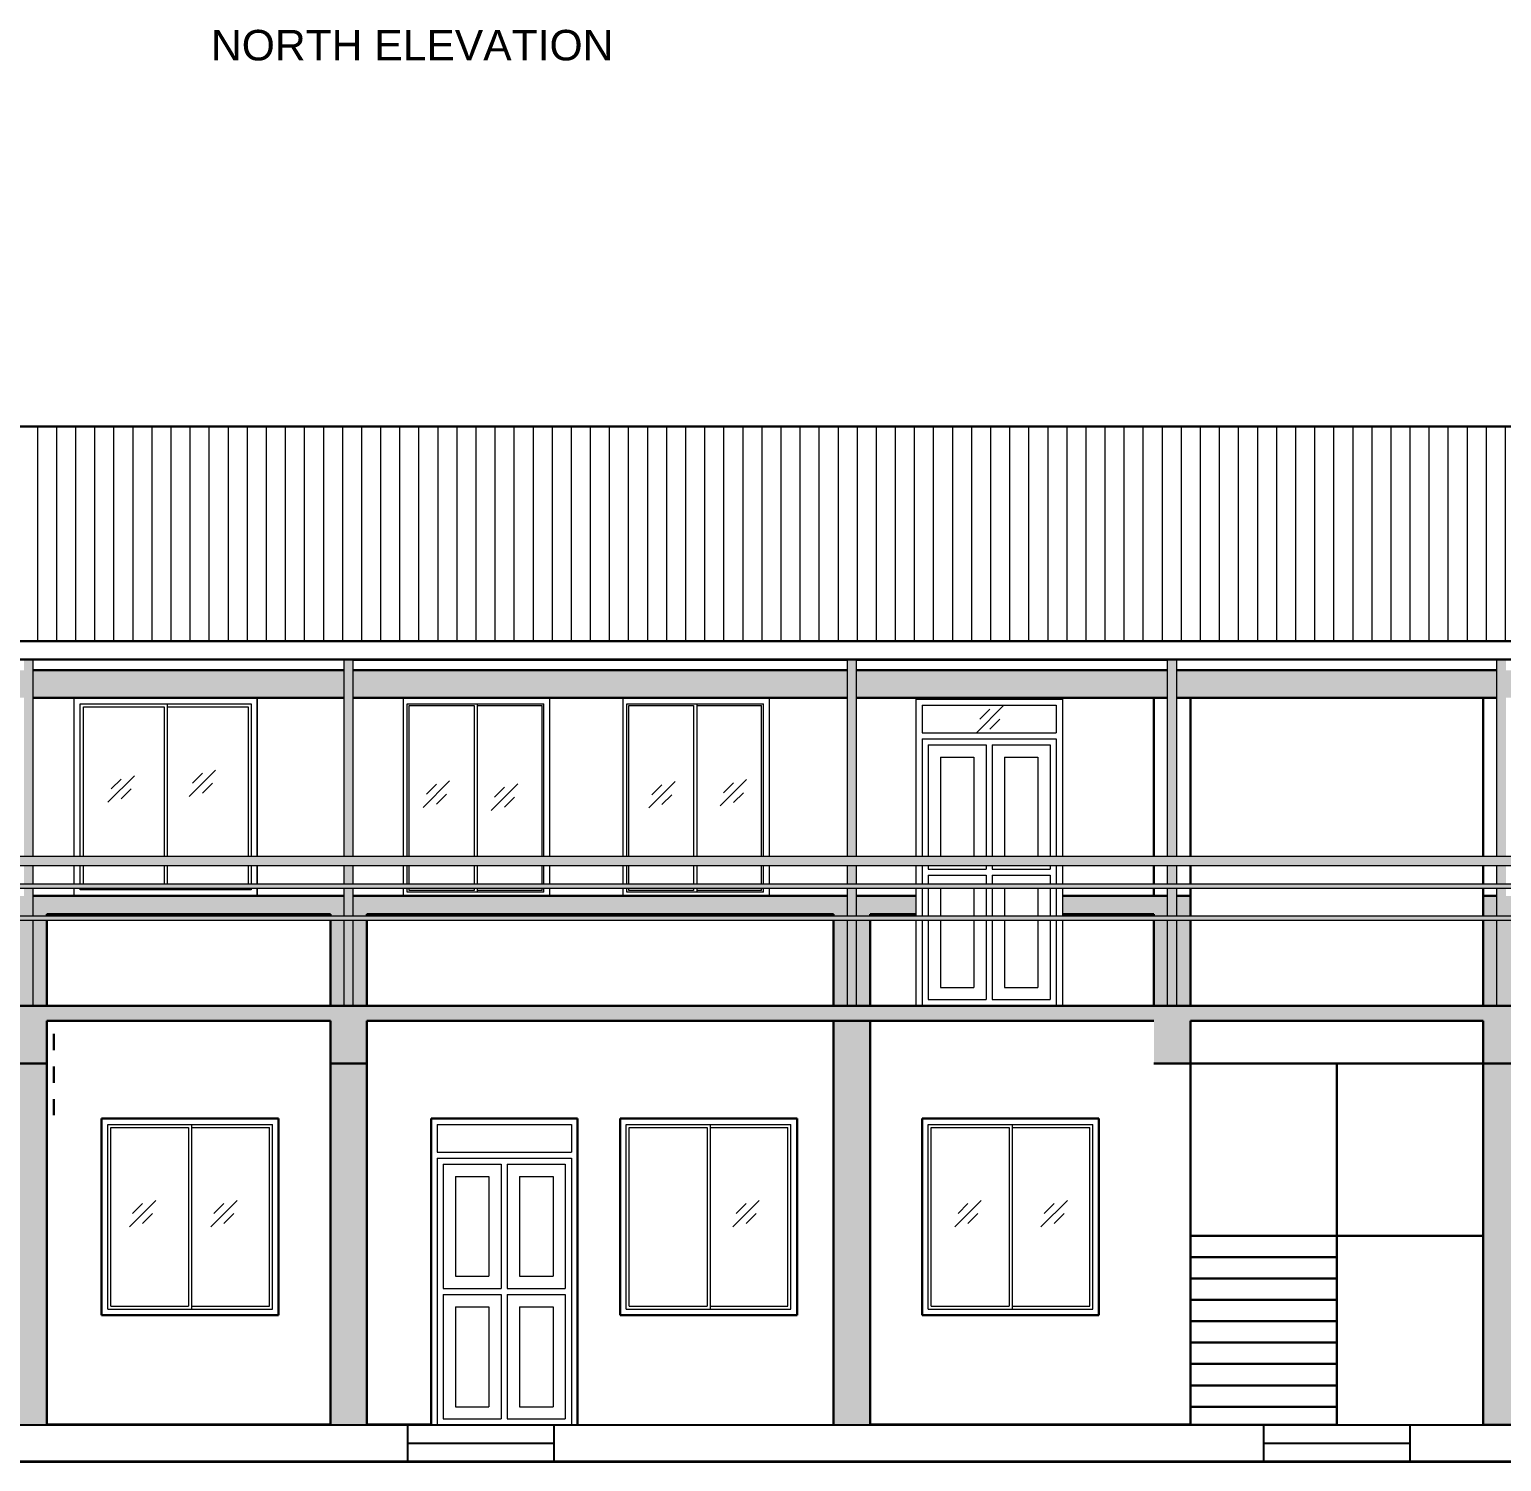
# Model space of a CAD drawing. Header units: inches. Extents: x -6800 to 96653, y -25814 to 17379.
# Drawn here: x 79226.9 to 79709.5, y -17416.8 to -16947.2 of the extents above; entities that cross this region are included whole.
import ezdxf

# ---------------------------------------------------------------- set-up
doc = ezdxf.new("R2010")
doc.units = ezdxf.units.IN
doc.header["$MEASUREMENT"] = 0
for name, color, linetype, lineweight in [('dimension', 50, 'Continuous', 20), ('Door ele', 20, 'Continuous', 15), ('ele front', 30, 'Continuous', 30), ('Ground level', 210, 'Continuous', 35), ('Opening elevation', 130, 'Continuous', 9), ('railing', 50, 'Continuous', 13), ('text', 31, 'Continuous', 13), ('Wall', 90, 'Continuous', 30), ('Win ele', 211, 'Continuous', 15)]:
    doc.layers.add(name, color=color, linetype=linetype, lineweight=lineweight)
doc.styles.get("Standard").update_dxf_attribs({"font": 'arial.ttf'})

msp = doc.modelspace()

# ---------------------------------------------------------------- hatches: boundary and pattern name
at = {"layer": 'dimension', "transparency": 33554651}
h = msp.add_hatch(dxfattribs=at)
h.set_pattern_fill('ANSI31', color=256, scale=50, angle=45)
h.set_pattern_definition([(90, (47210.82, -13169.43), (-6.25, 0), [])])
h.paths.add_polyline_path([(79703.53, -17147.83), (80063.53, -17147.83), (80081.53, -17147.83), (80081.53, -17077.42), (78818.53, -17077.42), (78818.53, -17147.83), (78836.53, -17147.83)])
at = {"layer": 'Win ele', "transparency": 33554559}
h = msp.add_hatch(color=5, dxfattribs=at)
h.dxf.hatch_style = 1
h.paths.add_polyline_path([(78886.03, -17221.33), (78883.03, -17221.33), (78883.03, -17227.33), (78886.03, -17227.33)])
h.paths.add_polyline_path([(78886.03, -17228.83), (78883.03, -17228.83), (78883.03, -17237.83), (78886.03, -17237.83)])
h.paths.add_polyline_path([(78886.03, -17239.33), (78883.03, -17239.33), (78883.03, -17267.33), (78886.03, -17267.33)])
h.paths.add_polyline_path([(79012.03, -17153.83), (79009.03, -17153.83), (79009.03, -17218.33), (79012.03, -17218.33)])
h.paths.add_polyline_path([(79012.03, -17239.33), (79009.03, -17239.33), (79009.03, -17267.33), (79012.03, -17267.33)])
h.paths.add_polyline_path([(79012.03, -17228.83), (79009.03, -17228.83), (79009.03, -17237.83), (79012.03, -17237.83)])
h.paths.add_polyline_path([(79012.03, -17221.33), (79009.03, -17221.33), (79009.03, -17227.33), (79012.03, -17227.33)])
h.paths.add_polyline_path([(79120.03, -17153.83), (79117.03, -17153.83), (79117.03, -17218.33), (79120.03, -17218.33)])
h.paths.add_polyline_path([(79120.03, -17228.83), (79117.03, -17228.83), (79117.03, -17237.83), (79120.03, -17237.83)])
h.paths.add_polyline_path([(79120.03, -17221.33), (79117.03, -17221.33), (79117.03, -17227.33), (79120.03, -17227.33)])
h.paths.add_polyline_path([(79120.03, -17239.33), (79117.03, -17239.33), (79117.03, -17267.33), (79120.03, -17267.33)])
h.paths.add_polyline_path([(79228.03, -17153.83), (79225.03, -17153.83), (79225.03, -17218.33), (79228.03, -17218.33)])
h.paths.add_polyline_path([(79228.03, -17221.33), (79225.03, -17221.33), (79225.03, -17227.33), (79228.03, -17227.33)])
h.paths.add_polyline_path([(79228.03, -17228.83), (79225.03, -17228.83), (79225.03, -17237.83), (79228.03, -17237.83)])
h.paths.add_polyline_path([(79228.03, -17239.33), (79225.03, -17239.33), (79225.03, -17267.33), (79228.03, -17267.33)])
h.paths.add_polyline_path([(79333.03, -17239.33), (79330.03, -17239.33), (79330.03, -17267.33), (79333.03, -17267.33)])
h.paths.add_polyline_path([(79333.03, -17228.83), (79330.03, -17228.83), (79330.03, -17237.83), (79333.03, -17237.83)])
h.paths.add_polyline_path([(79333.03, -17221.33), (79330.03, -17221.33), (79330.03, -17227.33), (79333.03, -17227.33)])
h.paths.add_polyline_path([(79333.03, -17153.83), (79330.03, -17153.83), (79330.03, -17218.33), (79333.03, -17218.33)])
h.paths.add_polyline_path([(79498.03, -17153.83), (79495.03, -17153.83), (79495.03, -17218.33), (79498.03, -17218.33)])
h.paths.add_polyline_path([(79498.03, -17221.33), (79495.03, -17221.33), (79495.03, -17227.33), (79498.03, -17227.33)])
h.paths.add_polyline_path([(79498.03, -17228.83), (79495.03, -17228.83), (79495.03, -17237.83), (79498.03, -17237.83)])
h.paths.add_polyline_path([(79498.03, -17239.33), (79495.03, -17239.33), (79495.03, -17267.33), (79498.03, -17267.33)])
h.paths.add_polyline_path([(79603.03, -17153.83), (79600.03, -17153.83), (79600.03, -17218.33), (79603.03, -17218.33)])
h.paths.add_polyline_path([(79603.03, -17221.33), (79600.03, -17221.33), (79600.03, -17227.33), (79603.03, -17227.33)])
h.paths.add_polyline_path([(79603.03, -17239.33), (79600.03, -17239.33), (79600.03, -17267.33), (79603.03, -17267.33)])
h.paths.add_polyline_path([(79711.03, -17153.83), (79708.03, -17153.83), (79708.03, -17218.33), (79711.03, -17218.33)])
h.paths.add_polyline_path([(79711.03, -17221.33), (79708.03, -17221.33), (79708.03, -17227.33), (79711.03, -17227.33)])
h.paths.add_polyline_path([(79711.03, -17228.83), (79708.03, -17228.83), (79708.03, -17237.83), (79711.03, -17237.83)])
h.paths.add_polyline_path([(79711.03, -17239.33), (79708.03, -17239.33), (79708.03, -17267.33), (79711.03, -17267.33)])
h.paths.add_polyline_path([(79864.03, -17153.83), (79861.03, -17153.83), (79861.03, -17218.33), (79864.03, -17218.33)])
h.paths.add_polyline_path([(79864.03, -17221.33), (79861.03, -17221.33), (79861.03, -17227.33), (79864.03, -17227.33)])
h.paths.add_polyline_path([(79864.03, -17228.83), (79861.03, -17228.83), (79861.03, -17237.83), (79864.03, -17237.83)])
h.paths.add_polyline_path([(79864.03, -17239.33), (79861.03, -17239.33), (79861.03, -17267.33), (79864.03, -17267.33)])
h.paths.add_polyline_path([(80017.03, -17153.83), (80014.03, -17153.83), (80014.03, -17218.33), (80017.03, -17218.33)])
h.paths.add_polyline_path([(80017.03, -17221.33), (80014.03, -17221.33), (80014.03, -17227.33), (80017.03, -17227.33)])
h.paths.add_polyline_path([(80017.03, -17228.83), (80014.03, -17228.83), (80014.03, -17237.83), (80017.03, -17237.83)])
h.paths.add_polyline_path([(80017.03, -17239.33), (80014.03, -17239.33), (80014.03, -17267.33), (80017.03, -17267.33)])
h.paths.add_polyline_path([(80063.53, -17218.33), (78836.53, -17218.33), (78836.53, -17221.33), (80063.53, -17221.33)])
h.paths.add_polyline_path([(80063.53, -17227.33), (78836.53, -17227.33), (78836.53, -17228.83), (80063.53, -17228.83)])
h = msp.add_hatch(color=256, dxfattribs=at)
h.dxf.hatch_style = 1
h.paths.add_polyline_path([(79495.03, -17231.33), (79333.03, -17231.33), (79333.03, -17237.83), (79337.53, -17237.83), (79337.53, -17237.33), (79490.53, -17237.33), (79490.53, -17237.83), (79495.03, -17237.83)])
h.paths.add_polyline_path([(79330.03, -17231.33), (79228.03, -17231.33), (79228.03, -17237.83), (79232.53, -17237.83), (79232.53, -17237.33), (79325.53, -17237.33), (79325.53, -17237.83), (79330.03, -17237.83)])
h.paths.add_polyline_path([(79225.03, -17231.33), (79193.53, -17231.33), (79193.53, -17237.33), (79220.53, -17237.33), (79220.53, -17237.83), (79225.03, -17237.83)])
h.paths.add_polyline_path([(79145.53, -17231.33), (79120.03, -17231.33), (79120.03, -17237.83), (79124.53, -17237.83), (79124.53, -17237.33), (79145.53, -17237.33)])
h.paths.add_polyline_path([(79117.03, -17231.33), (79012.03, -17231.33), (79012.03, -17237.83), (79016.53, -17237.83), (79016.53, -17237.33), (79112.53, -17237.33), (79112.53, -17237.83), (79117.03, -17237.83)])
h.paths.add_polyline_path([(79009.03, -17231.33), (78886.03, -17231.33), (78886.03, -17237.83), (78890.53, -17237.83), (78890.53, -17237.33), (79004.53, -17237.33), (79004.53, -17237.83), (79009.03, -17237.83)])
h.paths.add_polyline_path([(78883.03, -17231.33), (78878.53, -17231.33), (78878.53, -17237.83), (78883.03, -17237.83)])
h.paths.add_polyline_path([(78890.53, -17239.33), (78886.03, -17239.33), (78886.03, -17267.33), (78890.53, -17267.33)])
h.paths.add_polyline_path([(78883.03, -17239.33), (78878.53, -17239.33), (78878.53, -17267.33), (78883.03, -17267.33)])
h.paths.add_polyline_path([(79009.03, -17239.33), (79004.53, -17239.33), (79004.53, -17267.33), (79009.03, -17267.33)])
h.paths.add_polyline_path([(79016.53, -17239.33), (79012.03, -17239.33), (79012.03, -17267.33), (79016.53, -17267.33)])
h.paths.add_polyline_path([(79124.53, -17239.33), (79120.03, -17239.33), (79120.03, -17267.33), (79124.53, -17267.33)])
h.paths.add_polyline_path([(79117.03, -17239.33), (79112.53, -17239.33), (79112.53, -17267.33), (79117.03, -17267.33)])
h.paths.add_polyline_path([(79225.03, -17239.33), (79220.53, -17239.33), (79220.53, -17267.33), (79225.03, -17267.33)])
h.paths.add_polyline_path([(79232.53, -17239.33), (79228.03, -17239.33), (79228.03, -17267.33), (79232.53, -17267.33)])
h.paths.add_polyline_path([(79337.53, -17239.33), (79333.03, -17239.33), (79333.03, -17267.33), (79337.53, -17267.33)])
h.paths.add_polyline_path([(79330.03, -17239.33), (79325.53, -17239.33), (79325.53, -17267.33), (79330.03, -17267.33)])
h.paths.add_polyline_path([(79337.53, -17272.33), (79595.53, -17272.33), (79595.53, -17286.33), (79607.53, -17286.33), (79607.53, -17272.33), (79703.53, -17272.33), (79703.53, -17286.33), (79715.53, -17286.33), (79715.53, -17272.33), (79856.53, -17272.33), (79856.53, -17286.33), (79868.53, -17286.33), (79868.53, -17272.33), (80009.53, -17272.33), (80009.53, -17286.33), (80021.53, -17286.33), (80021.53, -17272.33), (80063.53, -17272.33), (80063.53, -17267.33), (78836.53, -17267.33), (78836.53, -17272.33), (78878.53, -17272.33), (78878.53, -17286.33), (78890.53, -17286.33), (78890.53, -17272.33), (79004.53, -17272.33), (79004.53, -17286.33), (79016.53, -17286.33), (79016.53, -17272.33), (79112.53, -17272.33), (79112.53, -17286.33), (79124.53, -17286.33), (79124.53, -17272.33), (79220.53, -17272.33), (79220.53, -17286.33), (79232.53, -17286.33), (79232.53, -17272.33), (79325.53, -17272.33), (79325.53, -17286.33), (79337.53, -17286.33)])
h.paths.add_polyline_path([(79225.03, -17157.33), (79120.03, -17157.33), (79120.03, -17166.33), (79225.03, -17166.33)])
h.paths.add_polyline_path([(79330.03, -17157.33), (79228.03, -17157.33), (79228.03, -17166.33), (79330.03, -17166.33)])
h.paths.add_polyline_path([(79117.03, -17157.33), (79012.03, -17157.33), (79012.03, -17166.33), (79117.03, -17166.33)])
h.paths.add_polyline_path([(79009.03, -17157.33), (78917.53, -17157.33), (78886.03, -17157.33), (78886.03, -17166.33), (79009.03, -17166.33)])
h.paths.add_polyline_path([(78883.03, -17157.33), (78878.53, -17157.33), (78878.53, -17160.33), (78836.53, -17160.33), (78836.53, -17166.33), (78883.03, -17166.33)])
h.paths.add_polyline_path([(79495.03, -17157.33), (79333.03, -17157.33), (79333.03, -17166.33), (79495.03, -17166.33)])
h.paths.add_polyline_path([(79600.03, -17157.33), (79498.03, -17157.33), (79498.03, -17166.33), (79600.03, -17166.33)])
h.paths.add_polyline_path([(79708.03, -17157.33), (79603.03, -17157.33), (79603.03, -17166.33), (79708.03, -17166.33)])
h.paths.add_polyline_path([(79861.03, -17157.33), (79711.03, -17157.33), (79711.03, -17166.33), (79861.03, -17166.33)])
h.paths.add_polyline_path([(80014.03, -17157.33), (79864.03, -17157.33), (79864.03, -17166.33), (80014.03, -17166.33)])
h.paths.add_polyline_path([(80063.53, -17157.33), (80017.03, -17157.33), (80017.03, -17166.33), (80063.53, -17166.33)])
h.paths.add_polyline_path([(80063.53, -17231.33), (80017.03, -17231.33), (80017.03, -17237.83), (80021.53, -17237.83), (80021.53, -17237.33), (80063.53, -17237.33)])
h.paths.add_polyline_path([(80021.53, -17239.33), (80017.03, -17239.33), (80017.03, -17267.33), (80021.53, -17267.33)])
h.paths.add_polyline_path([(80014.03, -17239.33), (80009.53, -17239.33), (80009.53, -17267.33), (80014.03, -17267.33)])
h.paths.add_polyline_path([(80014.03, -17231.33), (79864.03, -17231.33), (79864.03, -17237.83), (79868.53, -17237.83), (79868.53, -17237.33), (80009.53, -17237.33), (80009.53, -17237.83), (80014.03, -17237.83)])
h.paths.add_polyline_path([(79861.03, -17231.33), (79793.53, -17231.33), (79793.53, -17237.33), (79856.53, -17237.33), (79856.53, -17237.83), (79861.03, -17237.83)])
h.paths.add_polyline_path([(79868.53, -17239.33), (79864.03, -17239.33), (79864.03, -17267.33), (79868.53, -17267.33)])
h.paths.add_polyline_path([(79861.03, -17239.33), (79856.53, -17239.33), (79856.53, -17267.33), (79861.03, -17267.33)])
h.paths.add_polyline_path([(79715.53, -17239.33), (79711.03, -17239.33), (79711.03, -17267.33), (79715.53, -17267.33)])
h.paths.add_polyline_path([(79708.03, -17239.33), (79703.53, -17239.33), (79703.53, -17267.33), (79708.03, -17267.33)])
h.paths.add_polyline_path([(79708.03, -17231.33), (79703.53, -17231.33), (79703.53, -17237.83), (79708.03, -17237.83)])
h.paths.add_polyline_path([(79745.53, -17231.33), (79711.03, -17231.33), (79711.03, -17237.83), (79715.53, -17237.83), (79715.53, -17237.33), (79745.53, -17237.33)])
h.paths.add_polyline_path([(79607.53, -17239.33), (79603.03, -17239.33), (79603.03, -17267.33), (79607.53, -17267.33)])
h.paths.add_polyline_path([(79607.53, -17231.33), (79603.03, -17231.33), (79603.03, -17237.83), (79607.53, -17237.83)])
h.paths.add_polyline_path([(79600.03, -17231.33), (79565.53, -17231.33), (79565.53, -17237.33), (79595.53, -17237.33), (79595.53, -17237.83), (79600.03, -17237.83)])
h.paths.add_polyline_path([(79600.03, -17239.33), (79595.53, -17239.33), (79595.53, -17267.33), (79600.03, -17267.33)])
h.paths.add_polyline_path([(79517.53, -17231.33), (79498.03, -17231.33), (79498.03, -17237.83), (79502.53, -17237.83), (79502.53, -17237.33), (79517.53, -17237.33)])
h.paths.add_polyline_path([(79495.03, -17239.33), (79490.53, -17239.33), (79490.53, -17267.33), (79495.03, -17267.33)])
h.paths.add_polyline_path([(79502.53, -17239.33), (79498.03, -17239.33), (79498.03, -17267.33), (79502.53, -17267.33)])
h.paths.add_polyline_path([(79502.53, -17272.33), (79490.53, -17272.33), (79490.53, -17404.83), (79502.53, -17404.83)])
h.paths.add_polyline_path([(79337.53, -17286.33), (79325.53, -17286.33), (79325.53, -17404.83), (79337.53, -17404.83)])
h.paths.add_polyline_path([(79232.53, -17286.33), (79220.53, -17286.33), (79220.53, -17404.83), (79232.53, -17404.83)])
h.paths.add_polyline_path([(79124.53, -17286.33), (79112.53, -17286.33), (79112.53, -17404.83), (79124.53, -17404.83)])
h.paths.add_polyline_path([(79016.53, -17286.33), (79004.53, -17286.33), (79004.53, -17298.33), (78890.53, -17298.33), (78890.53, -17304.33), (78891.95, -17304.33), (79002.96, -17304.33), (79004.39, -17304.33), (79004.39, -17305.75), (79004.39, -17358.57), (79004.39, -17403.49), (79004.39, -17404.83), (79016.53, -17404.83)])
h.paths.add_polyline_path([(78890.53, -17286.33), (78878.53, -17286.33), (78878.53, -17404.83), (78890.53, -17404.83)])
h.paths.add_polyline_path([(79715.53, -17286.33), (79703.53, -17286.33), (79703.53, -17404.83), (79715.53, -17404.83)])
h.paths.add_polyline_path([(79868.53, -17286.33), (79856.53, -17286.33), (79856.53, -17416.83), (79868.53, -17416.83)])
h.paths.add_polyline_path([(80021.53, -17286.33), (80009.53, -17286.33), (80009.53, -17416.83), (80021.53, -17416.83)])
h.paths.add_polyline_path([(78878.53, -17239.33), (78836.53, -17239.33), (78836.53, -17242.33), (78878.53, -17242.33)])
h.paths.add_polyline_path([(78878.53, -17236.33), (78836.53, -17236.33), (78836.53, -17237.83), (78878.53, -17237.83)])
h = msp.add_hatch(color=5, dxfattribs=at)
h.dxf.hatch_style = 1
h.paths.add_polyline_path([(79600.03, -17237.83), (79603.03, -17237.83), (79603.03, -17228.83), (79600.03, -17228.83)])
h = msp.add_hatch(color=5, dxfattribs=at)
h.dxf.hatch_style = 1
h.paths.add_polyline_path([(80063.53, -17237.83), (78836.53, -17237.83), (78836.53, -17239.33), (80063.53, -17239.33)])

# ---------------------------------------------------------------- linework, layer by layer
at = {"transparency": 33554687}
for p, q in [((78825.53, -17404.83), (79703.53, -17404.83)), ((79350.93, -17416.83), (79350.93, -17404.83)), ((79398.93, -17416.83), (79398.93, -17404.83)), ((79631.53, -17416.83), (79631.53, -17404.83)), ((79679.53, -17416.83), (79679.53, -17404.83)), ((79350.93, -17410.83), (79398.93, -17410.83)), ((79631.53, -17410.83), (79679.53, -17410.83))]:
    msp.add_line(p, q, dxfattribs=at)
at = {"layer": 'Door ele', "transparency": 33554651}
for p, q in [((79250.53, -17368.83), (79250.53, -17304.33)), ((79250.53, -17304.33), (79308.53, -17304.33)), ((79308.53, -17368.83), (79308.53, -17304.33)), ((79358.53, -17304.33), (79358.53, -17404.83)), ((79358.53, -17304.33), (79406.53, -17304.33)), ((79406.53, -17304.33), (79406.53, -17404.83)), ((79420.53, -17368.83), (79420.53, -17304.33)), ((79420.53, -17304.33), (79478.53, -17304.33)), ((79478.53, -17368.83), (79478.53, -17304.33)), ((79519.53, -17368.83), (79519.53, -17304.33)), ((79519.53, -17304.33), (79577.53, -17304.33)), ((79577.53, -17368.83), (79577.53, -17304.33)), ((79250.53, -17368.83), (79308.53, -17368.83)), ((79422.53, -17366.83), (79476.53, -17366.83)), ((79519.53, -17368.83), (79577.53, -17368.83)), ((79358.53, -17404.83), (79406.53, -17404.83))]:
    msp.add_line(p, q, dxfattribs=at)
at = {"layer": 'ele front', "transparency": 33554687}
msp.add_line((78818.53, -17077.42), (80081.53, -17077.42), dxfattribs=at)
at = {"layer": 'ele front', "transparency": 33554651}
for p, q in [((78836.53, -17147.83), (79703.53, -17147.83)), ((79703.53, -17147.83), (80063.53, -17147.83)), ((78836.53, -17153.83), (79703.53, -17153.83)), ((79703.53, -17153.83), (80063.53, -17153.83)), ((79228.03, -17157.33), (79330.03, -17157.33)), ((79333.03, -17157.33), (79495.03, -17157.33)), ((79498.03, -17157.33), (79600.03, -17157.33)), ((79603.03, -17157.33), (79708.03, -17157.33)), ((79228.03, -17166.33), (79330.03, -17166.33)), ((79333.03, -17166.33), (79495.03, -17166.33)), ((79498.03, -17166.33), (79600.03, -17166.33)), ((79595.53, -17218.33), (79595.53, -17166.33)), ((79603.03, -17166.33), (79708.03, -17166.33)), ((79607.53, -17218.33), (79607.53, -17166.33)), ((79703.53, -17218.33), (79703.53, -17166.33)), ((79595.53, -17227.33), (79595.53, -17221.33)), ((79607.53, -17227.33), (79607.53, -17221.33)), ((79703.53, -17227.33), (79703.53, -17221.33)), ((79228.03, -17231.33), (79330.03, -17231.33)), ((79333.03, -17231.33), (79495.03, -17231.33)), ((79498.03, -17231.33), (79517.53, -17231.33)), ((79565.53, -17231.33), (79600.03, -17231.33)), ((79595.53, -17231.33), (79595.53, -17228.83)), ((79603.03, -17231.33), (79607.53, -17231.33)), ((79607.53, -17237.83), (79607.53, -17228.83)), ((79703.53, -17231.33), (79703.53, -17228.83)), ((79703.53, -17231.33), (79708.03, -17231.33)), ((79703.53, -17231.33), (79703.53, -17237.83)), ((79232.53, -17237.33), (79325.53, -17237.33)), ((79232.53, -17237.33), (79232.53, -17237.83)), ((79232.53, -17239.33), (79232.53, -17267.33)), ((79325.53, -17237.33), (79325.53, -17237.83)), ((79325.53, -17239.33), (79325.53, -17267.33)), ((79337.53, -17237.33), (79490.53, -17237.33)), ((79337.53, -17237.33), (79337.53, -17237.83)), ((79337.53, -17239.33), (79337.53, -17267.33)), ((79490.53, -17237.33), (79490.53, -17237.83)), ((79490.53, -17239.33), (79490.53, -17267.33)), ((79502.53, -17237.33), (79517.53, -17237.33)), ((79502.53, -17237.33), (79502.53, -17237.83)), ((79502.53, -17239.33), (79502.53, -17267.33)), ((79565.53, -17237.33), (79595.53, -17237.33)), ((79595.53, -17237.33), (79595.53, -17237.83)), ((79595.53, -17239.33), (79595.53, -17267.33)), ((79607.53, -17267.33), (79607.53, -17239.33)), ((79703.53, -17239.33), (79703.53, -17267.33)), ((78836.53, -17267.33), (80063.53, -17267.33)), ((79232.53, -17272.33), (79325.53, -17272.33)), ((79232.53, -17272.33), (79232.53, -17404.83)), ((79325.53, -17272.33), (79325.53, -17404.83)), ((79337.53, -17272.33), (79595.53, -17272.33)), ((79337.53, -17272.33), (79337.53, -17404.83)), ((79490.53, -17272.33), (79490.53, -17404.83)), ((79502.53, -17272.33), (79502.53, -17404.83)), ((79607.53, -17272.33), (79607.53, -17404.83)), ((79607.53, -17272.33), (79703.53, -17272.33)), ((79703.53, -17272.33), (79703.53, -17404.83)), ((79220.53, -17286.33), (79232.53, -17286.33)), ((79325.53, -17286.33), (79337.53, -17286.33)), ((79595.53, -17286.33), (80063.53, -17286.33)), ((79655.53, -17404.83), (79655.53, -17286.33)), ((79250.53, -17368.83), (79250.53, -17304.33)), ((79250.53, -17304.33), (79308.53, -17304.33)), ((79308.53, -17368.83), (79308.53, -17304.33)), ((79358.53, -17304.33), (79358.53, -17404.83)), ((79358.53, -17304.33), (79406.53, -17304.33)), ((79406.53, -17304.33), (79406.53, -17404.83)), ((79420.53, -17368.83), (79420.53, -17304.33)), ((79420.53, -17304.33), (79478.53, -17304.33)), ((79478.53, -17368.83), (79478.53, -17304.33)), ((79519.53, -17368.83), (79519.53, -17304.33)), ((79519.53, -17304.33), (79577.53, -17304.33)), ((79577.53, -17304.33), (79577.53, -17368.83)), ((79607.53, -17342.83), (79655.53, -17342.83)), ((79655.53, -17342.83), (79703.53, -17342.83)), ((79607.53, -17349.83), (79655.53, -17349.83)), ((79607.53, -17356.83), (79655.53, -17356.83)), ((79607.53, -17363.83), (79655.53, -17363.83)), ((79250.53, -17368.83), (79308.53, -17368.83)), ((79420.53, -17368.83), (79478.53, -17368.83)), ((79519.53, -17368.83), (79577.53, -17368.83)), ((79607.53, -17370.83), (79655.53, -17370.83)), ((79607.53, -17377.83), (79655.53, -17377.83)), ((79607.53, -17384.83), (79655.53, -17384.83)), ((79607.53, -17391.83), (79655.53, -17391.83)), ((79607.53, -17398.83), (79655.53, -17398.83)), ((79607.53, -17404.83), (79655.53, -17404.83)), ((79703.53, -17404.83), (79715.53, -17404.83))]:
    msp.add_line(p, q, dxfattribs=at)
at = {"layer": 'Ground level', "transparency": 33554651}
msp.add_line((78721.83, -17416.83), (80128.61, -17416.83), dxfattribs=at)
at = {"layer": 'Opening elevation', "lineweight": 5, "transparency": 33554526}
for p, q in [((79537.45, -17177.72), (79546.12, -17169.05)), ((79538.52, -17173.38), (79541.79, -17170.12)), ((79541.79, -17176.65), (79545.06, -17173.38)), ((79252.6, -17200.6), (79261.27, -17191.93)), ((79279.24, -17198.72), (79287.91, -17190.05)), ((79280.31, -17194.39), (79283.58, -17191.12)), ((79253.67, -17196.27), (79256.93, -17193)), ((79256.93, -17199.53), (79260.2, -17196.27)), ((79283.58, -17197.66), (79286.85, -17194.39)), ((79355.94, -17202.31), (79364.61, -17193.64)), ((79357.01, -17197.97), (79360.28, -17194.7)), ((79378.27, -17203.31), (79386.95, -17194.63)), ((79379.34, -17198.97), (79382.61, -17195.7)), ((79429.9, -17202.47), (79438.57, -17193.8)), ((79430.96, -17198.14), (79434.23, -17194.87)), ((79453.34, -17201.82), (79462.01, -17193.15)), ((79454.41, -17197.49), (79457.68, -17194.22)), ((79457.68, -17200.75), (79460.94, -17197.49)), ((79360.28, -17201.24), (79363.55, -17197.97)), ((79382.61, -17202.24), (79385.88, -17198.97)), ((79434.23, -17201.4), (79437.5, -17198.14)), ((79259.62, -17339.84), (79268.29, -17331.17)), ((79260.69, -17335.51), (79263.95, -17332.24)), ((79286.29, -17339.84), (79294.96, -17331.17)), ((79287.36, -17335.51), (79290.62, -17332.24)), ((79457.48, -17339.84), (79466.15, -17331.17)), ((79458.55, -17335.51), (79461.82, -17332.24)), ((79530.24, -17339.84), (79538.91, -17331.17)), ((79531.31, -17335.51), (79534.57, -17332.24)), ((79558.5, -17339.84), (79567.17, -17331.17)), ((79559.57, -17335.51), (79562.84, -17332.24)), ((79263.95, -17338.78), (79267.22, -17335.51)), ((79290.62, -17338.78), (79293.89, -17335.51)), ((79461.82, -17338.78), (79465.08, -17335.51)), ((79534.57, -17338.78), (79537.84, -17335.51)), ((79562.84, -17338.78), (79566.1, -17335.51))]:
    msp.add_line(p, q, dxfattribs=at)
at = {"layer": 'railing', "transparency": 33554651}
for p, q in [((79228.03, -17218.33), (79228.03, -17153.83)), ((79330.03, -17218.33), (79330.03, -17153.83)), ((79333.03, -17218.33), (79333.03, -17153.83)), ((79495.03, -17218.33), (79495.03, -17153.83)), ((79498.03, -17218.33), (79498.03, -17153.83)), ((79600.03, -17218.33), (79600.03, -17153.83)), ((79603.03, -17218.33), (79603.03, -17153.83)), ((79708.03, -17218.33), (79708.03, -17153.83)), ((78836.53, -17218.33), (80063.53, -17218.33)), ((78836.53, -17221.33), (80063.53, -17221.33)), ((79228.03, -17227.33), (79228.03, -17221.33)), ((79330.03, -17227.33), (79330.03, -17221.33)), ((79333.03, -17227.33), (79333.03, -17221.33)), ((79495.03, -17227.33), (79495.03, -17221.33)), ((79498.03, -17227.33), (79498.03, -17221.33)), ((79600.03, -17227.33), (79600.03, -17221.33)), ((79603.03, -17227.33), (79603.03, -17221.33)), ((79708.03, -17227.33), (79708.03, -17221.33)), ((78836.53, -17227.33), (80063.53, -17227.33)), ((78836.53, -17228.83), (80063.53, -17228.83)), ((79228.03, -17237.83), (79228.03, -17228.83)), ((79330.03, -17237.83), (79330.03, -17228.83)), ((79333.03, -17237.83), (79333.03, -17228.83)), ((79495.03, -17237.83), (79495.03, -17228.83)), ((79498.03, -17237.83), (79498.03, -17228.83)), ((79600.03, -17237.83), (79600.03, -17228.83)), ((79603.03, -17237.83), (79603.03, -17228.83)), ((79708.03, -17237.83), (79708.03, -17228.83)), ((78836.53, -17237.83), (80063.53, -17237.83)), ((78836.53, -17239.33), (80063.53, -17239.33)), ((79228.03, -17267.33), (79228.03, -17239.33)), ((79330.03, -17267.33), (79330.03, -17239.33)), ((79333.03, -17267.33), (79333.03, -17239.33)), ((79495.03, -17267.33), (79495.03, -17239.33)), ((79498.03, -17267.33), (79498.03, -17239.33)), ((79600.03, -17267.33), (79600.03, -17239.33)), ((79603.03, -17267.33), (79603.03, -17239.33)), ((79708.03, -17267.33), (79708.03, -17239.33))]:
    msp.add_line(p, q, dxfattribs=at)
at = {"layer": 'Wall', "color": 240, "linetype": 'Continuous', "true_color": 0xed1f24, "transparency": 33554562}
for p, q in [((79333.03, -17153.93), (79495.03, -17153.93)), ((79346.82, -17153.93), (79346.82, -17153.83)), ((79362.82, -17153.93), (79362.82, -17153.83)), ((79378.82, -17153.93), (79378.82, -17153.83)), ((79394.82, -17153.93), (79394.82, -17153.83)), ((79410.82, -17153.93), (79410.82, -17153.83)), ((79426.82, -17153.93), (79426.82, -17153.83)), ((79442.82, -17153.93), (79442.82, -17153.83)), ((79458.82, -17153.93), (79458.82, -17153.83)), ((79474.82, -17153.93), (79474.82, -17153.83)), ((79490.82, -17153.93), (79490.82, -17153.83)), ((79498.03, -17153.93), (79600.03, -17153.93)), ((79506.82, -17153.93), (79506.82, -17153.83)), ((79522.82, -17153.93), (79522.82, -17153.83)), ((79538.82, -17153.93), (79538.82, -17153.83)), ((79554.82, -17153.93), (79554.82, -17153.83)), ((79570.82, -17153.93), (79570.82, -17153.83)), ((79586.82, -17153.93), (79586.82, -17153.83)), ((79234.82, -17281.94), (79234.82, -17276.61)), ((79234.82, -17292.61), (79234.82, -17287.28)), ((79234.82, -17303.28), (79234.82, -17297.95)), ((79232.53, -17404.63), (79325.53, -17404.63)), ((79234.82, -17404.83), (79234.82, -17404.63)), ((79250.82, -17404.83), (79250.82, -17404.63)), ((79266.82, -17404.83), (79266.82, -17404.63)), ((79282.82, -17404.83), (79282.82, -17404.63)), ((79298.82, -17404.83), (79298.82, -17404.63)), ((79314.82, -17404.83), (79314.82, -17404.63)), ((79337.53, -17404.63), (79358.53, -17404.63)), ((79346.82, -17404.83), (79346.82, -17404.63)), ((79410.82, -17404.83), (79410.82, -17404.63)), ((79502.53, -17404.63), (79607.53, -17404.63)), ((79506.82, -17404.83), (79506.82, -17404.63)), ((79522.82, -17404.83), (79522.82, -17404.63)), ((79538.82, -17404.83), (79538.82, -17404.63)), ((79554.82, -17404.83), (79554.82, -17404.63)), ((79570.82, -17404.83), (79570.82, -17404.63)), ((79586.82, -17404.83), (79586.82, -17404.63)), ((79602.82, -17404.83), (79602.82, -17404.63))]:
    msp.add_line(p, q, dxfattribs=at)
at = {"layer": 'Win ele', "transparency": 33554651}
for p, q in [((79241.53, -17218.33), (79241.53, -17166.33)), ((79241.53, -17166.33), (79301.53, -17166.33)), ((79241.53, -17218.33), (79241.53, -17166.33)), ((79243.53, -17168.33), (79299.53, -17168.33)), ((79243.53, -17218.33), (79243.53, -17168.33)), ((79272.03, -17168.33), (79272.03, -17218.33)), ((79299.53, -17168.33), (79299.53, -17218.33)), ((79301.53, -17218.33), (79301.53, -17166.33)), ((79301.53, -17166.33), (79301.53, -17218.33)), ((79349.53, -17218.33), (79349.53, -17166.33)), ((79349.53, -17218.33), (79349.53, -17166.33)), ((79349.53, -17218.33), (79349.53, -17166.33)), ((79349.53, -17166.33), (79397.53, -17166.33)), ((79350.73, -17168.33), (79395.53, -17168.33)), ((79350.73, -17218.33), (79350.73, -17168.33)), ((79373.63, -17168.33), (79373.63, -17218.33)), ((79395.53, -17218.33), (79395.53, -17168.33)), ((79397.53, -17218.33), (79397.53, -17166.33)), ((79397.53, -17218.33), (79397.53, -17166.33)), ((79421.53, -17218.33), (79421.53, -17166.33)), ((79421.53, -17218.33), (79421.53, -17166.33)), ((79421.53, -17166.33), (79469.53, -17166.33)), ((79422.73, -17168.33), (79467.53, -17168.33)), ((79422.73, -17218.33), (79422.73, -17168.33)), ((79445.63, -17168.33), (79445.63, -17218.33)), ((79467.53, -17218.33), (79467.53, -17168.33)), ((79469.53, -17218.33), (79469.53, -17166.33)), ((79517.53, -17166.33), (79517.53, -17218.33)), ((79517.53, -17166.83), (79517.53, -17218.33)), ((79517.53, -17166.83), (79565.53, -17166.83)), ((79565.53, -17166.33), (79565.53, -17218.33)), ((79565.53, -17166.83), (79565.53, -17218.33)), ((79244.53, -17169.33), (79271.03, -17169.33)), ((79244.53, -17218.33), (79244.53, -17169.33)), ((79271.03, -17169.33), (79271.03, -17218.33)), ((79272.03, -17169.33), (79298.53, -17169.33)), ((79298.53, -17169.33), (79298.53, -17218.33)), ((79351.33, -17168.93), (79367.23, -17168.93)), ((79351.33, -17168.93), (79372.63, -17168.93)), ((79351.33, -17218.33), (79351.33, -17168.93)), ((79372.63, -17168.93), (79372.63, -17218.33)), ((79373.63, -17168.93), (79394.93, -17168.93)), ((79394.93, -17218.33), (79394.93, -17168.93)), ((79423.33, -17168.93), (79439.23, -17168.93)), ((79423.33, -17168.93), (79444.63, -17168.93)), ((79423.33, -17218.33), (79423.33, -17168.93)), ((79444.63, -17168.93), (79444.63, -17218.33)), ((79445.63, -17168.93), (79466.93, -17168.93)), ((79466.93, -17218.33), (79466.93, -17168.93)), ((79519.53, -17168.83), (79519.53, -17177.83)), ((79519.53, -17168.83), (79563.53, -17168.83)), ((79563.53, -17168.83), (79563.53, -17177.83)), ((79519.53, -17177.83), (79563.53, -17177.83)), ((79519.53, -17179.83), (79519.53, -17218.33)), ((79519.53, -17179.83), (79563.53, -17179.83)), ((79521.53, -17181.83), (79521.53, -17218.33)), ((79521.53, -17181.83), (79540.53, -17181.83)), ((79540.53, -17181.83), (79540.53, -17218.33)), ((79542.53, -17181.83), (79561.53, -17181.83)), ((79542.53, -17181.83), (79542.53, -17218.33)), ((79561.53, -17181.83), (79561.53, -17218.33)), ((79563.53, -17179.83), (79563.53, -17218.33)), ((79525.53, -17185.83), (79525.53, -17218.33)), ((79525.53, -17185.83), (79536.53, -17185.83)), ((79536.53, -17185.83), (79536.53, -17218.33)), ((79546.53, -17185.83), (79557.53, -17185.83)), ((79546.53, -17185.83), (79546.53, -17218.33)), ((79557.53, -17185.83), (79557.53, -17218.33)), ((79349.53, -17218.33), (79349.53, -17192.33)), ((79421.53, -17218.33), (79421.53, -17192.33)), ((79241.53, -17227.33), (79241.53, -17221.33)), ((79241.53, -17227.33), (79241.53, -17221.33)), ((79243.53, -17227.33), (79243.53, -17221.33)), ((79244.53, -17227.33), (79244.53, -17221.33)), ((79271.03, -17221.33), (79271.03, -17227.33)), ((79272.03, -17221.33), (79272.03, -17227.33)), ((79298.53, -17221.33), (79298.53, -17227.33)), ((79299.53, -17221.33), (79299.53, -17227.33)), ((79301.53, -17227.33), (79301.53, -17221.33)), ((79301.53, -17221.33), (79301.53, -17227.33)), ((79349.53, -17227.33), (79349.53, -17221.33)), ((79349.53, -17227.33), (79349.53, -17221.33)), ((79349.53, -17227.33), (79349.53, -17221.33)), ((79349.53, -17227.33), (79349.53, -17221.33)), ((79350.73, -17227.33), (79350.73, -17221.33)), ((79351.33, -17227.33), (79351.33, -17221.33)), ((79372.63, -17221.33), (79372.63, -17227.33)), ((79373.63, -17221.33), (79373.63, -17227.33)), ((79394.93, -17227.33), (79394.93, -17221.33)), ((79395.53, -17227.33), (79395.53, -17221.33)), ((79397.53, -17227.33), (79397.53, -17221.33)), ((79397.53, -17227.33), (79397.53, -17221.33)), ((79421.53, -17227.33), (79421.53, -17221.33)), ((79421.53, -17227.33), (79421.53, -17221.33)), ((79421.53, -17227.33), (79421.53, -17221.33)), ((79422.73, -17227.33), (79422.73, -17221.33)), ((79423.33, -17227.33), (79423.33, -17221.33)), ((79444.63, -17221.33), (79444.63, -17227.33)), ((79445.63, -17221.33), (79445.63, -17227.33)), ((79466.93, -17227.33), (79466.93, -17221.33)), ((79467.53, -17227.33), (79467.53, -17221.33)), ((79469.53, -17227.33), (79469.53, -17221.33)), ((79517.53, -17221.33), (79517.53, -17227.33)), ((79517.53, -17221.33), (79517.53, -17227.33)), ((79519.53, -17221.33), (79519.53, -17227.33)), ((79521.53, -17221.33), (79521.53, -17222.58)), ((79540.53, -17221.33), (79540.53, -17222.58)), ((79542.53, -17221.33), (79542.53, -17222.58)), ((79561.53, -17221.33), (79561.53, -17222.58)), ((79563.53, -17221.33), (79563.53, -17227.33)), ((79565.53, -17221.33), (79565.53, -17227.33)), ((79565.53, -17221.33), (79565.53, -17227.33)), ((79521.53, -17222.58), (79540.53, -17222.58)), ((79521.53, -17224.58), (79521.53, -17227.33)), ((79521.53, -17224.58), (79540.53, -17224.58)), ((79540.53, -17224.58), (79540.53, -17227.33)), ((79542.53, -17222.58), (79561.53, -17222.58)), ((79542.53, -17224.58), (79542.53, -17227.33)), ((79542.53, -17224.58), (79561.53, -17224.58)), ((79561.53, -17224.58), (79561.53, -17227.33)), ((79241.53, -17231.33), (79241.53, -17228.83)), ((79241.53, -17231.33), (79241.53, -17228.83)), ((79301.53, -17231.33), (79241.53, -17231.33)), ((79243.53, -17229.33), (79243.53, -17228.83)), ((79299.53, -17229.33), (79243.53, -17229.33)), ((79272.03, -17228.83), (79272.03, -17229.33)), ((79299.53, -17228.83), (79299.53, -17229.33)), ((79301.53, -17231.33), (79301.53, -17228.83)), ((79301.53, -17228.83), (79301.53, -17231.33)), ((79349.53, -17231.33), (79349.53, -17228.83)), ((79349.53, -17231.33), (79349.53, -17228.83)), ((79349.53, -17231.33), (79349.53, -17228.83)), ((79349.53, -17231.33), (79349.53, -17228.83)), ((79397.53, -17231.33), (79349.53, -17231.33)), ((79350.73, -17230.13), (79350.73, -17228.83)), ((79395.53, -17230.13), (79350.73, -17230.13)), ((79351.33, -17229.53), (79351.33, -17228.83)), ((79372.63, -17229.53), (79351.33, -17229.53)), ((79372.63, -17229.53), (79367.83, -17229.53)), ((79372.63, -17228.83), (79372.63, -17229.53)), ((79373.63, -17228.83), (79373.63, -17230.13)), ((79383.73, -17229.53), (79373.63, -17229.53)), ((79394.93, -17229.53), (79373.63, -17229.53)), ((79394.93, -17229.53), (79394.93, -17228.83)), ((79395.53, -17230.13), (79395.53, -17228.83)), ((79397.53, -17231.33), (79397.53, -17228.83)), ((79397.53, -17231.33), (79397.53, -17228.83)), ((79421.53, -17231.33), (79421.53, -17228.83)), ((79421.53, -17231.33), (79421.53, -17228.83)), ((79421.53, -17231.33), (79421.53, -17228.83)), ((79469.53, -17231.33), (79421.53, -17231.33)), ((79422.73, -17230.13), (79422.73, -17228.83)), ((79467.53, -17230.13), (79422.73, -17230.13)), ((79423.33, -17229.53), (79423.33, -17228.83)), ((79444.63, -17229.53), (79423.33, -17229.53)), ((79444.63, -17229.53), (79439.83, -17229.53)), ((79444.63, -17228.83), (79444.63, -17229.53)), ((79445.63, -17228.83), (79445.63, -17230.13)), ((79455.73, -17229.53), (79445.63, -17229.53)), ((79466.93, -17229.53), (79445.63, -17229.53)), ((79466.93, -17229.53), (79466.93, -17228.83)), ((79467.53, -17230.13), (79467.53, -17228.83)), ((79469.53, -17231.33), (79469.53, -17228.83)), ((79517.53, -17228.83), (79517.53, -17237.83)), ((79517.53, -17228.83), (79517.53, -17237.83)), ((79519.53, -17228.83), (79519.53, -17237.83)), ((79521.53, -17228.83), (79521.53, -17237.83)), ((79525.53, -17228.83), (79525.53, -17237.83)), ((79536.53, -17228.83), (79536.53, -17237.83)), ((79540.53, -17228.83), (79540.53, -17237.83)), ((79542.53, -17228.83), (79542.53, -17237.83)), ((79546.53, -17228.83), (79546.53, -17237.83)), ((79557.53, -17228.83), (79557.53, -17237.83)), ((79561.53, -17228.83), (79561.53, -17237.83)), ((79563.53, -17228.83), (79563.53, -17237.83)), ((79565.53, -17228.83), (79565.53, -17237.83)), ((79565.53, -17228.83), (79565.53, -17237.83)), ((79517.53, -17239.33), (79517.53, -17267.33)), ((79517.53, -17239.33), (79517.53, -17267.33)), ((79519.53, -17239.33), (79519.53, -17267.33)), ((79521.53, -17239.33), (79521.53, -17265.33)), ((79525.53, -17239.33), (79525.53, -17261.33)), ((79536.53, -17239.33), (79536.53, -17261.33)), ((79540.53, -17239.33), (79540.53, -17265.33)), ((79542.53, -17239.33), (79542.53, -17265.33)), ((79546.53, -17239.33), (79546.53, -17261.33)), ((79557.53, -17239.33), (79557.53, -17261.33)), ((79561.53, -17239.33), (79561.53, -17265.33)), ((79563.53, -17239.33), (79563.53, -17267.33)), ((79565.53, -17239.33), (79565.53, -17267.33)), ((79565.53, -17239.33), (79565.53, -17267.33)), ((79525.53, -17261.33), (79536.53, -17261.33)), ((79546.53, -17261.33), (79557.53, -17261.33)), ((79517.53, -17267.33), (79565.53, -17267.33)), ((79521.53, -17265.33), (79540.53, -17265.33)), ((79542.53, -17265.33), (79561.53, -17265.33)), ((79252.53, -17366.83), (79252.53, -17306.33)), ((79252.53, -17306.33), (79306.53, -17306.33)), ((79253.53, -17365.83), (79253.53, -17307.33)), ((79253.53, -17307.33), (79279.03, -17307.33)), ((79279.03, -17307.33), (79279.03, -17365.83)), ((79280.03, -17306.33), (79280.03, -17366.83)), ((79280.03, -17307.33), (79305.53, -17307.33)), ((79305.53, -17365.83), (79305.53, -17307.33)), ((79306.53, -17366.83), (79306.53, -17306.33)), ((79360.53, -17306.33), (79360.53, -17315.33)), ((79360.53, -17306.33), (79404.53, -17306.33)), ((79404.53, -17306.33), (79404.53, -17315.33)), ((79422.53, -17366.83), (79422.53, -17306.33)), ((79422.53, -17306.33), (79476.53, -17306.33)), ((79423.53, -17365.83), (79423.53, -17307.33)), ((79423.53, -17307.33), (79449.03, -17307.33)), ((79449.03, -17307.33), (79449.03, -17365.83)), ((79450.03, -17306.33), (79450.03, -17366.83)), ((79450.03, -17307.33), (79475.53, -17307.33)), ((79475.53, -17365.83), (79475.53, -17307.33)), ((79476.53, -17366.83), (79476.53, -17306.33)), ((79521.53, -17366.83), (79521.53, -17306.33)), ((79521.53, -17306.33), (79575.53, -17306.33)), ((79522.53, -17365.83), (79522.53, -17307.33)), ((79522.53, -17307.33), (79548.03, -17307.33)), ((79548.03, -17307.33), (79548.03, -17365.83)), ((79549.03, -17306.33), (79549.03, -17366.83)), ((79549.03, -17307.33), (79574.53, -17307.33)), ((79574.53, -17365.83), (79574.53, -17307.33)), ((79575.53, -17366.83), (79575.53, -17306.33)), ((79360.53, -17315.33), (79404.53, -17315.33)), ((79360.53, -17317.33), (79360.53, -17404.83)), ((79360.53, -17317.33), (79404.53, -17317.33)), ((79404.53, -17317.33), (79404.53, -17404.83)), ((79362.53, -17319.33), (79362.53, -17360.08)), ((79362.53, -17319.33), (79381.53, -17319.33)), ((79381.53, -17319.33), (79381.53, -17360.08)), ((79383.53, -17319.33), (79402.53, -17319.33)), ((79383.53, -17319.33), (79383.53, -17360.08)), ((79402.53, -17319.33), (79402.53, -17360.08)), ((79366.53, -17323.33), (79366.53, -17356.08)), ((79366.53, -17323.33), (79377.53, -17323.33)), ((79377.53, -17323.33), (79377.53, -17356.08)), ((79387.53, -17323.33), (79398.53, -17323.33)), ((79387.53, -17323.33), (79387.53, -17356.08)), ((79398.53, -17323.33), (79398.53, -17356.08)), ((79366.53, -17356.08), (79377.53, -17356.08)), ((79387.53, -17356.08), (79398.53, -17356.08)), ((79362.53, -17360.08), (79381.53, -17360.08)), ((79383.53, -17360.08), (79402.53, -17360.08)), ((79253.53, -17365.83), (79279.03, -17365.83)), ((79280.03, -17365.83), (79305.53, -17365.83)), ((79362.53, -17362.08), (79362.53, -17402.83)), ((79362.53, -17362.08), (79381.53, -17362.08)), ((79366.53, -17366.08), (79366.53, -17398.83)), ((79366.53, -17366.08), (79377.53, -17366.08)), ((79377.53, -17366.08), (79377.53, -17398.83)), ((79381.53, -17362.08), (79381.53, -17402.83)), ((79383.53, -17362.08), (79383.53, -17402.83)), ((79383.53, -17362.08), (79402.53, -17362.08)), ((79387.53, -17366.08), (79387.53, -17398.83)), ((79387.53, -17366.08), (79398.53, -17366.08)), ((79398.53, -17366.08), (79398.53, -17398.83)), ((79402.53, -17362.08), (79402.53, -17402.83)), ((79423.53, -17365.83), (79449.03, -17365.83)), ((79450.03, -17365.83), (79475.53, -17365.83)), ((79522.53, -17365.83), (79548.03, -17365.83)), ((79549.03, -17365.83), (79574.53, -17365.83)), ((79252.53, -17366.83), (79306.53, -17366.83)), ((79420.53, -17368.83), (79478.53, -17368.83)), ((79521.53, -17366.83), (79575.53, -17366.83)), ((79366.53, -17398.83), (79377.53, -17398.83)), ((79387.53, -17398.83), (79398.53, -17398.83)), ((79362.53, -17402.83), (79381.53, -17402.83)), ((79383.53, -17402.83), (79402.53, -17402.83))]:
    msp.add_line(p, q, dxfattribs=at)

# ---------------------------------------------------------------- texts
at = {"layer": 'text', "transparency": 33554651, "insert": (79352.35, -16952.42), "char_height": 10, "attachment_point": 5}
msp.add_mtext_dynamic_manual_height_columns('NORTH ELEVATION', width=6194.3914, gutter_width=6.05, heights=[0], dxfattribs=at)

doc.saveas('drawing.dxf')
